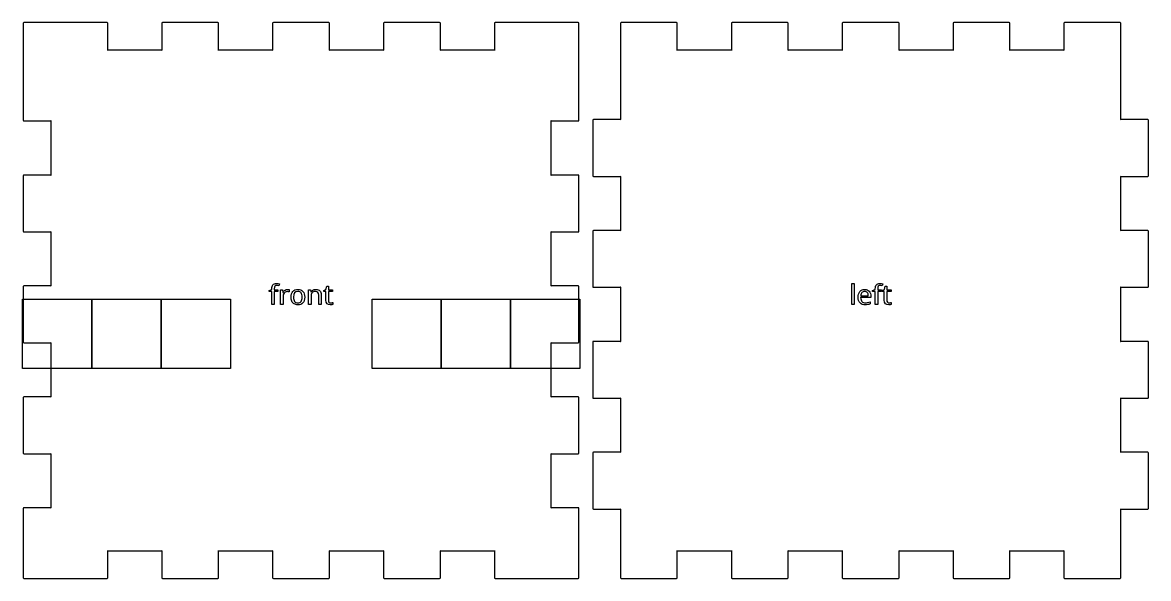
# Model space of a CAD drawing. Header units: millimetres. Extents: x 4 to 597, y 21 to 392.
# Drawn here: x 3.7 to 166.2, y 147.5 to 227.7 of the extents above; entities that cross this region are included whole.
import ezdxf

# ---------------------------------------------------------------- set-up
doc = ezdxf.new("R2010")
doc.units = ezdxf.units.MM
doc.layers.add('Layer_1', color=7, linetype='CONTINUOUS')

msp = doc.modelspace()

# ---------------------------------------------------------------- linework, layer by layer
at = {"layer": 'Layer_1', "color": 7}
for p, q in [((3.7934, 227.606), (3.7934, 223.606)), ((7.8934, 227.706), (3.8934, 227.706)), ((15.8934, 227.706), (7.8934, 227.706)), ((15.9934, 223.706), (15.9934, 227.606)), ((23.7934, 227.606), (23.7934, 223.706)), ((31.8934, 227.706), (23.8934, 227.706)), ((31.9934, 223.706), (31.9934, 227.606)), ((39.7934, 227.606), (39.7934, 223.706)), ((47.8934, 227.706), (39.8934, 227.706)), ((47.9934, 223.706), (47.9934, 227.606)), ((55.7934, 227.606), (55.7934, 223.706)), ((63.8934, 227.706), (55.8934, 227.706)), ((63.9934, 223.706), (63.9934, 227.606)), ((71.7934, 227.606), (71.7934, 223.706)), ((79.8934, 227.706), (71.8934, 227.706)), ((83.8934, 227.706), (79.8934, 227.706)), ((83.9934, 223.606), (83.9934, 227.606)), ((89.9934, 227.606), (89.9934, 223.606)), ((98.0934, 227.706), (90.0934, 227.706)), ((98.1934, 223.706), (98.1934, 227.606)), ((105.9934, 227.606), (105.9934, 223.706)), ((114.0934, 227.706), (106.0934, 227.706)), ((114.1934, 223.706), (114.1934, 227.606)), ((121.9934, 227.606), (121.9934, 223.706)), ((130.0934, 227.706), (122.0934, 227.706)), ((130.1934, 223.706), (130.1934, 227.606)), ((137.9934, 227.606), (137.9934, 223.706)), ((146.0934, 227.706), (138.0934, 227.706)), ((146.1934, 223.706), (146.1934, 227.606)), ((153.9934, 227.606), (153.9934, 223.706)), ((162.0934, 227.706), (154.0934, 227.706)), ((162.1934, 223.606), (162.1934, 227.606)), ((3.7934, 223.606), (3.7934, 213.606)), ((23.7934, 223.706), (15.9934, 223.706)), ((39.7934, 223.706), (31.9934, 223.706)), ((55.7934, 223.706), (47.9934, 223.706)), ((71.7934, 223.706), (63.9934, 223.706)), ((83.9934, 213.606), (83.9934, 223.606)), ((89.9934, 223.606), (89.9934, 213.706)), ((105.9934, 223.706), (98.1934, 223.706)), ((121.9934, 223.706), (114.1934, 223.706)), ((137.9934, 223.706), (130.1934, 223.706)), ((153.9934, 223.706), (146.1934, 223.706)), ((162.1934, 213.706), (162.1934, 223.606)), ((3.8934, 213.506), (7.7934, 213.506)), ((7.7934, 213.506), (7.7934, 205.706)), ((79.9934, 205.706), (79.9934, 213.506)), ((79.9934, 213.506), (83.8934, 213.506)), ((85.9934, 213.606), (85.9934, 205.606)), ((89.9934, 213.706), (86.0934, 213.706)), ((166.0934, 213.706), (162.1934, 213.706)), ((166.1934, 205.606), (166.1934, 213.606)), ((3.7934, 205.606), (3.7934, 197.606)), ((7.7934, 205.706), (3.8934, 205.706)), ((83.8934, 205.706), (79.9934, 205.706)), ((83.9934, 197.606), (83.9934, 205.606)), ((86.0934, 205.506), (89.9934, 205.506)), ((89.9934, 205.506), (89.9934, 197.706)), ((162.1934, 197.706), (162.1934, 205.506)), ((162.1934, 205.506), (166.0934, 205.506)), ((3.8934, 197.506), (7.7934, 197.506)), ((7.7934, 197.506), (7.7934, 189.706)), ((79.9934, 189.706), (79.9934, 197.506)), ((79.9934, 197.506), (83.8934, 197.506)), ((85.9934, 197.606), (85.9934, 189.606)), ((89.9934, 197.706), (86.0934, 197.706)), ((166.0934, 197.706), (162.1934, 197.706)), ((166.1934, 189.606), (166.1934, 197.606)), ((3.7934, 189.606), (3.7934, 181.606)), ((7.7934, 189.706), (3.8934, 189.706)), ((39.290861, 189.052875), (39.665861, 189.173969)), ((39.290861, 188.888812), (39.290861, 189.052875)), ((39.665861, 188.888812), (39.290861, 188.888812)), ((39.665861, 189.173969), (39.665861, 189.297016)), ((39.665861, 187.017719), (39.665861, 188.888812)), ((40.558439, 188.888812), (40.017423, 188.888812)), ((40.017423, 188.888812), (40.017423, 187.017719)), ((40.017424, 189.300922), (40.017424, 189.16225)), ((40.017424, 189.16225), (40.55844, 189.16225)), ((40.55844, 189.16225), (40.558439, 188.888812)), ((40.779142, 190.006), (40.685392, 189.730609)), ((40.947111, 187.017719), (40.947111, 189.16225)), ((40.947111, 189.16225), (41.236173, 189.16225)), ((41.236173, 189.16225), (41.275236, 188.769672)), ((41.275236, 188.769672), (41.290861, 188.769672)), ((41.947111, 189.201312), (41.947111, 189.201312)), ((42.199064, 189.177875), (42.156095, 188.853656)), ((44.980314, 187.017719), (44.980314, 189.16225)), ((44.980314, 189.16225), (45.263517, 189.16225)), ((45.263517, 189.16225), (45.316251, 188.869281)), ((45.316251, 188.869281), (45.335782, 188.869281)), ((47.17758, 189.056781), (47.48422, 189.197406)), ((47.17758, 188.888812), (47.17758, 189.056781)), ((47.480314, 188.888812), (47.17758, 188.888812)), ((47.480314, 187.640766), (47.480314, 188.888812)), ((47.48422, 189.197406), (47.624845, 189.654437)), ((47.624845, 189.654437), (47.83383, 189.654437)), ((47.83383, 189.654437), (47.83383, 189.16225)), ((47.83383, 189.16225), (48.45297, 189.16225)), ((48.45297, 188.888812), (47.83383, 188.888812)), ((47.83383, 188.888812), (47.83383, 187.650531)), ((48.45297, 189.16225), (48.45297, 188.888812)), ((83.8934, 189.706), (79.9934, 189.706)), ((83.9934, 181.606), (83.9934, 189.606)), ((86.0934, 189.506), (89.9934, 189.506)), ((89.9934, 189.506), (89.9934, 181.706)), ((123.379533, 187.017719), (123.379533, 190.056781)), ((123.379533, 190.056781), (123.731095, 190.056781)), ((123.731095, 190.056781), (123.731095, 187.017719)), ((125.235002, 188.914203), (125.235002, 188.914203)), ((126.387345, 189.052875), (126.762345, 189.173969)), ((126.387345, 188.888812), (126.387345, 189.052875)), ((126.762345, 188.888812), (126.387345, 188.888812)), ((126.762345, 189.173969), (126.762345, 189.297016)), ((126.762345, 187.017719), (126.762345, 188.888812)), ((127.113908, 189.300922), (127.113908, 189.16225)), ((127.113908, 189.16225), (127.654924, 189.16225)), ((127.654923, 188.888812), (127.113908, 188.888812)), ((127.113908, 188.888812), (127.113908, 187.017719)), ((127.654924, 189.16225), (127.654923, 188.888812)), ((127.768205, 189.056781), (128.074845, 189.197406)), ((127.768205, 188.888812), (127.768205, 189.056781)), ((128.070939, 188.888812), (127.768205, 188.888812)), ((127.875627, 190.006), (127.781877, 189.730609)), ((128.070939, 187.640766), (128.070939, 188.888812)), ((128.074845, 189.197406), (128.21547, 189.654437)), ((128.21547, 189.654437), (128.424455, 189.654437)), ((128.424455, 189.654437), (128.424455, 189.16225)), ((128.424455, 189.16225), (129.043595, 189.16225)), ((129.043595, 188.888812), (128.424455, 188.888812)), ((128.424455, 188.888812), (128.424455, 187.650531)), ((129.043595, 189.16225), (129.043595, 188.888812)), ((162.1934, 181.706), (162.1934, 189.506)), ((162.1934, 189.506), (166.0934, 189.506)), ((3.6934, 187.80586), (13.6934, 187.80586)), ((3.6934, 177.80586), (3.6934, 187.80586)), ((13.6934, 187.80586), (23.6934, 187.80586)), ((13.6934, 177.80586), (13.6934, 187.80586)), ((13.6934, 187.80586), (13.6934, 177.80586)), ((23.6934, 187.80586), (23.6934, 177.80586)), ((23.6934, 187.80586), (33.6934, 187.80586)), ((23.6934, 177.80586), (23.6934, 187.80586)), ((33.6934, 187.80586), (33.6934, 177.80586)), ((40.017423, 187.017719), (39.665861, 187.017719)), ((41.298673, 187.017719), (40.947111, 187.017719)), ((41.298673, 188.16225), (41.298673, 187.017719)), ((42.804533, 188.093891), (42.804533, 188.093891)), ((44.423673, 188.093891), (44.423673, 188.093891)), ((45.331877, 187.017719), (44.980314, 187.017719)), ((45.331877, 188.129047), (45.331877, 187.017719)), ((46.441252, 187.017719), (46.441252, 188.388812)), ((46.788908, 187.017719), (46.441252, 187.017719)), ((46.788908, 188.414203), (46.788908, 187.017719)), ((48.169768, 187.265766), (48.169767, 187.265766)), ((48.468595, 187.310688), (48.468595, 187.041156)), ((54.13337, 187.80586), (64.13337, 187.80586)), ((54.13337, 177.80586), (54.13337, 187.80586)), ((64.13337, 187.80586), (74.13337, 187.80586)), ((64.13337, 177.80586), (64.13337, 187.80586)), ((64.13337, 187.80586), (64.13337, 177.80586)), ((74.13337, 187.80586), (74.13337, 177.80586)), ((74.13337, 187.80586), (84.13337, 187.80586)), ((74.13337, 177.80586), (74.13337, 187.80586)), ((84.13337, 187.80586), (84.13337, 177.80586)), ((123.731095, 187.017719), (123.379533, 187.017719)), ((126.123673, 188.021625), (124.654923, 188.021625)), ((124.662736, 188.300921), (125.754533, 188.300921)), ((125.322892, 186.978656), (125.322892, 186.978656)), ((126.026017, 187.425922), (126.026017, 187.117328)), ((126.123673, 188.234515), (126.123673, 188.021625)), ((127.113908, 187.017719), (126.762345, 187.017719)), ((128.760393, 187.265766), (128.760392, 187.265766)), ((129.05922, 187.310688), (129.05922, 187.041156)), ((3.8934, 181.506), (7.7934, 181.506)), ((7.7934, 181.506), (7.7934, 173.706)), ((79.9934, 173.706), (79.9934, 181.506)), ((79.9934, 181.506), (83.8934, 181.506)), ((85.9934, 181.606), (85.9934, 173.606)), ((89.9934, 181.706), (86.0934, 181.706)), ((166.0934, 181.706), (162.1934, 181.706)), ((166.1934, 173.606), (166.1934, 181.606)), ((13.6934, 177.80586), (3.6934, 177.80586)), ((23.6934, 177.80586), (13.6934, 177.80586)), ((33.6934, 177.80586), (23.6934, 177.80586)), ((64.13337, 177.80586), (54.13337, 177.80586)), ((74.13337, 177.80586), (64.13337, 177.80586)), ((84.13337, 177.80586), (74.13337, 177.80586)), ((3.7934, 173.606), (3.7934, 165.606)), ((7.7934, 173.706), (3.8934, 173.706)), ((83.8934, 173.706), (79.9934, 173.706)), ((83.9934, 165.606), (83.9934, 173.606)), ((86.0934, 173.506), (89.9934, 173.506)), ((89.9934, 173.506), (89.9934, 165.706)), ((162.1934, 165.706), (162.1934, 173.506)), ((162.1934, 173.506), (166.0934, 173.506)), ((3.8934, 165.506), (7.7934, 165.506)), ((7.7934, 165.506), (7.7934, 157.706)), ((79.9934, 157.706), (79.9934, 165.506)), ((79.9934, 165.506), (83.8934, 165.506)), ((85.9934, 165.606), (85.9934, 157.606)), ((89.9934, 165.706), (86.0934, 165.706)), ((166.0934, 165.706), (162.1934, 165.706)), ((166.1934, 157.606), (166.1934, 165.606)), ((7.7934, 157.706), (3.8934, 157.706)), ((83.8934, 157.706), (79.9934, 157.706)), ((3.7934, 157.606), (3.7934, 147.606)), ((83.9934, 147.606), (83.9934, 157.606)), ((86.0934, 157.506), (89.9934, 157.506)), ((89.9934, 157.506), (89.9934, 147.606)), ((162.1934, 147.606), (162.1934, 157.506)), ((162.1934, 157.506), (166.0934, 157.506)), ((15.9934, 147.606), (15.9934, 151.506)), ((15.9934, 151.506), (23.7934, 151.506)), ((23.7934, 151.506), (23.7934, 147.606)), ((31.9934, 147.606), (31.9934, 151.506)), ((31.9934, 151.506), (39.7934, 151.506)), ((39.7934, 151.506), (39.7934, 147.606)), ((47.9934, 147.606), (47.9934, 151.506)), ((47.9934, 151.506), (55.7934, 151.506)), ((55.7934, 151.506), (55.7934, 147.606)), ((63.9934, 147.606), (63.9934, 151.506)), ((63.9934, 151.506), (71.7934, 151.506)), ((71.7934, 151.506), (71.7934, 147.606)), ((98.1934, 147.606), (98.1934, 151.506)), ((98.1934, 151.506), (105.9934, 151.506)), ((105.9934, 151.506), (105.9934, 147.606)), ((114.1934, 147.606), (114.1934, 151.506)), ((114.1934, 151.506), (121.9934, 151.506)), ((121.9934, 151.506), (121.9934, 147.606)), ((130.1934, 147.606), (130.1934, 151.506)), ((130.1934, 151.506), (137.9934, 151.506)), ((137.9934, 151.506), (137.9934, 147.606)), ((146.1934, 147.606), (146.1934, 151.506)), ((146.1934, 151.506), (153.9934, 151.506)), ((153.9934, 151.506), (153.9934, 147.606)), ((3.8934, 147.506), (7.8934, 147.506)), ((7.8934, 147.506), (15.8934, 147.506)), ((23.8934, 147.506), (31.8934, 147.506)), ((39.8934, 147.506), (47.8934, 147.506)), ((55.8934, 147.506), (63.8934, 147.506)), ((71.8934, 147.506), (79.8934, 147.506)), ((79.8934, 147.506), (83.8934, 147.506)), ((90.0934, 147.506), (98.0934, 147.506)), ((106.0934, 147.506), (114.0934, 147.506)), ((122.0934, 147.506), (130.0934, 147.506)), ((138.0934, 147.506), (146.0934, 147.506)), ((154.0934, 147.506), (162.0934, 147.506))]:
    msp.add_line(p, q, dxfattribs=at)
for points in [[(3.8934, 227.706), (3.8384, 227.706), (3.7934, 227.661), (3.7934, 227.606)], [(15.9934, 227.606), (15.9934, 227.661), (15.9484, 227.706), (15.8934, 227.706)], [(23.8934, 227.706), (23.8384, 227.706), (23.7934, 227.661), (23.7934, 227.606)], [(31.9934, 227.606), (31.9934, 227.661), (31.9484, 227.706), (31.8934, 227.706)], [(39.8934, 227.706), (39.8384, 227.706), (39.7934, 227.661), (39.7934, 227.606)], [(47.9934, 227.606), (47.9934, 227.661), (47.9484, 227.706), (47.8934, 227.706)], [(55.8934, 227.706), (55.8384, 227.706), (55.7934, 227.661), (55.7934, 227.606)], [(63.9934, 227.606), (63.9934, 227.661), (63.9484, 227.706), (63.8934, 227.706)], [(71.8934, 227.706), (71.8384, 227.706), (71.7934, 227.661), (71.7934, 227.606)], [(83.9934, 227.606), (83.9934, 227.661), (83.9484, 227.706), (83.8934, 227.706)], [(90.0934, 227.706), (90.0384, 227.706), (89.9934, 227.661), (89.9934, 227.606)], [(98.1934, 227.606), (98.1934, 227.661), (98.1484, 227.706), (98.0934, 227.706)], [(106.0934, 227.706), (106.0384, 227.706), (105.9934, 227.661), (105.9934, 227.606)], [(114.1934, 227.606), (114.1934, 227.661), (114.1484, 227.706), (114.0934, 227.706)], [(122.0934, 227.706), (122.0384, 227.706), (121.9934, 227.661), (121.9934, 227.606)], [(130.1934, 227.606), (130.1934, 227.661), (130.1484, 227.706), (130.0934, 227.706)], [(138.0934, 227.706), (138.0384, 227.706), (137.9934, 227.661), (137.9934, 227.606)], [(146.1934, 227.606), (146.1934, 227.661), (146.1484, 227.706), (146.0934, 227.706)], [(154.0934, 227.706), (154.0384, 227.706), (153.9934, 227.661), (153.9934, 227.606)], [(162.1934, 227.606), (162.1934, 227.661), (162.1484, 227.706), (162.0934, 227.706)], [(15.9934, 223.706), (15.8934, 223.706), (15.9934, 223.606), (15.9934, 223.706)], [(23.7934, 223.706), (23.7934, 223.606), (23.8934, 223.706), (23.7934, 223.706)], [(31.9934, 223.706), (31.8934, 223.706), (31.9934, 223.606), (31.9934, 223.706)], [(39.7934, 223.706), (39.7934, 223.606), (39.8934, 223.706), (39.7934, 223.706)], [(47.9934, 223.706), (47.8934, 223.706), (47.9934, 223.606), (47.9934, 223.706)], [(55.7934, 223.706), (55.7934, 223.606), (55.8934, 223.706), (55.7934, 223.706)], [(63.9934, 223.706), (63.8934, 223.706), (63.9934, 223.606), (63.9934, 223.706)], [(71.7934, 223.706), (71.7934, 223.606), (71.8934, 223.706), (71.7934, 223.706)], [(98.1934, 223.706), (98.0934, 223.706), (98.1934, 223.606), (98.1934, 223.706)], [(105.9934, 223.706), (105.9934, 223.606), (106.0934, 223.706), (105.9934, 223.706)], [(114.1934, 223.706), (114.0934, 223.706), (114.1934, 223.606), (114.1934, 223.706)], [(121.9934, 223.706), (121.9934, 223.606), (122.0934, 223.706), (121.9934, 223.706)], [(130.1934, 223.706), (130.0934, 223.706), (130.1934, 223.606), (130.1934, 223.706)], [(137.9934, 223.706), (137.9934, 223.606), (138.0934, 223.706), (137.9934, 223.706)], [(146.1934, 223.706), (146.0934, 223.706), (146.1934, 223.606), (146.1934, 223.706)], [(153.9934, 223.706), (153.9934, 223.606), (154.0934, 223.706), (153.9934, 223.706)], [(3.7934, 213.606), (3.7934, 213.551), (3.8384, 213.506), (3.8934, 213.506)], [(7.7934, 213.506), (7.8934, 213.506), (7.7934, 213.606), (7.7934, 213.506)], [(79.9934, 213.506), (79.9934, 213.606), (79.8934, 213.506), (79.9934, 213.506)], [(83.8934, 213.506), (83.9484, 213.506), (83.9934, 213.551), (83.9934, 213.606)], [(86.0934, 213.706), (86.0384, 213.706), (85.9934, 213.661), (85.9934, 213.606)], [(89.9934, 213.706), (89.9934, 213.606), (90.0934, 213.706), (89.9934, 213.706)], [(162.1934, 213.706), (162.0934, 213.706), (162.1934, 213.606), (162.1934, 213.706)], [(166.1934, 213.606), (166.1934, 213.661), (166.1484, 213.706), (166.0934, 213.706)], [(3.8934, 205.706), (3.8384, 205.706), (3.7934, 205.661), (3.7934, 205.606)], [(7.7934, 205.706), (7.7934, 205.606), (7.8934, 205.706), (7.7934, 205.706)], [(79.9934, 205.706), (79.8934, 205.706), (79.9934, 205.606), (79.9934, 205.706)], [(83.9934, 205.606), (83.9934, 205.661), (83.9484, 205.706), (83.8934, 205.706)], [(85.9934, 205.606), (85.9934, 205.551), (86.0384, 205.506), (86.0934, 205.506)], [(89.9934, 205.506), (90.0934, 205.506), (89.9934, 205.606), (89.9934, 205.506)], [(162.1934, 205.506), (162.1934, 205.606), (162.0934, 205.506), (162.1934, 205.506)], [(166.0934, 205.506), (166.1484, 205.506), (166.1934, 205.551), (166.1934, 205.606)], [(3.7934, 197.606), (3.7934, 197.551), (3.8384, 197.506), (3.8934, 197.506)], [(7.7934, 197.506), (7.8934, 197.506), (7.7934, 197.606), (7.7934, 197.506)], [(79.9934, 197.506), (79.9934, 197.606), (79.8934, 197.506), (79.9934, 197.506)], [(83.8934, 197.506), (83.9484, 197.506), (83.9934, 197.551), (83.9934, 197.606)], [(86.0934, 197.706), (86.0384, 197.706), (85.9934, 197.661), (85.9934, 197.606)], [(89.9934, 197.706), (89.9934, 197.606), (90.0934, 197.706), (89.9934, 197.706)], [(162.1934, 197.706), (162.0934, 197.706), (162.1934, 197.606), (162.1934, 197.706)], [(166.1934, 197.606), (166.1934, 197.661), (166.1484, 197.706), (166.0934, 197.706)], [(3.8934, 189.706), (3.8384, 189.706), (3.7934, 189.661), (3.7934, 189.606)], [(7.7934, 189.706), (7.7934, 189.606), (7.8934, 189.706), (7.7934, 189.706)], [(39.665861, 189.297016), (39.665861, 189.557432), (39.722502, 189.752745), (39.835783, 189.882953)], [(39.835783, 189.882953), (39.950366, 190.013161), (40.126147, 190.078266), (40.363127, 190.078266)], [(40.103361, 189.672016), (40.04607, 189.593891), (40.017424, 189.470193), (40.017424, 189.300922)], [(40.367033, 189.789203), (40.248543, 189.789203), (40.160653, 189.750141), (40.103361, 189.672016)], [(40.363127, 190.078266), (40.499845, 190.078266), (40.638517, 190.054177), (40.779142, 190.006)], [(40.685392, 189.730609), (40.564298, 189.769672), (40.458179, 189.789203), (40.367033, 189.789203)], [(41.290861, 188.769672), (41.372893, 188.911599), (41.469898, 189.019021), (41.581877, 189.091937)], [(41.380705, 188.527484), (41.326017, 188.418109), (41.298673, 188.296365), (41.298673, 188.16225)], [(41.607267, 188.78725), (41.510913, 188.72475), (41.435392, 188.638161), (41.380705, 188.527484)], [(41.581877, 189.091937), (41.693856, 189.164854), (41.815601, 189.201312), (41.947111, 189.201312)], [(41.923673, 188.881), (41.810392, 188.881), (41.704923, 188.84975), (41.607267, 188.78725)], [(42.156095, 188.853656), (42.076668, 188.871885), (41.999194, 188.881), (41.923673, 188.881)], [(41.947111, 189.201312), (42.042163, 189.201312), (42.126147, 189.1935), (42.199064, 189.177875)], [(42.441252, 188.093891), (42.441252, 188.442849), (42.528491, 188.714333), (42.70297, 188.908344)], [(42.70297, 188.908344), (42.877449, 189.103656), (43.122241, 189.201312), (43.437345, 189.201312)], [(43.42758, 188.906391), (43.012215, 188.906391), (42.804533, 188.635557), (42.804533, 188.093891)], [(43.898283, 188.701312), (43.791512, 188.838031), (43.634611, 188.906391), (43.42758, 188.906391)], [(43.437345, 189.201312), (43.739429, 189.201312), (43.979012, 189.101703), (44.156095, 188.902484)], [(44.060392, 188.093891), (44.060392, 188.363422), (44.006356, 188.565896), (43.898283, 188.701312)], [(44.156095, 188.902484), (44.334481, 188.704568), (44.423673, 188.435036), (44.423673, 188.093891)], [(45.480314, 188.722797), (45.381356, 188.601703), (45.331877, 188.403786), (45.331877, 188.129047)], [(45.335782, 188.869281), (45.402189, 188.97475), (45.495288, 189.05613), (45.61508, 189.113422)], [(45.960783, 188.906391), (45.740731, 188.906391), (45.580574, 188.845193), (45.480314, 188.722797)], [(45.61508, 189.113422), (45.734871, 189.172016), (45.867033, 189.201312), (46.011564, 189.201312)], [(46.324064, 188.777484), (46.247241, 188.863422), (46.126147, 188.906391), (45.960783, 188.906391)], [(46.011564, 189.201312), (46.274585, 189.201312), (46.469897, 189.13751), (46.597502, 189.009906)], [(46.441252, 188.388812), (46.441252, 188.563292), (46.402189, 188.692849), (46.324064, 188.777484)], [(46.597502, 189.009906), (46.725106, 188.882302), (46.788908, 188.683734), (46.788908, 188.414203)], [(79.9934, 189.706), (79.8934, 189.706), (79.9934, 189.606), (79.9934, 189.706)], [(83.9934, 189.606), (83.9934, 189.661), (83.9484, 189.706), (83.8934, 189.706)], [(85.9934, 189.606), (85.9934, 189.551), (86.0384, 189.506), (86.0934, 189.506)], [(89.9934, 189.506), (90.0934, 189.506), (89.9934, 189.606), (89.9934, 189.506)], [(124.291642, 188.074359), (124.291642, 188.418109), (124.376929, 188.691546), (124.547502, 188.894671)], [(124.547502, 188.894671), (124.718074, 189.099098), (124.948543, 189.201312), (125.238908, 189.201312)], [(124.836564, 188.752093), (124.738908, 188.64402), (124.680965, 188.49363), (124.662736, 188.300921)], [(125.235002, 188.914203), (125.067033, 188.914203), (124.93422, 188.860166), (124.836564, 188.752093)], [(125.615861, 188.757953), (125.526017, 188.862119), (125.399064, 188.914203), (125.235002, 188.914203)], [(125.238908, 189.201312), (125.508439, 189.201312), (125.723283, 189.114072), (125.883439, 188.939593)], [(125.754533, 188.300921), (125.751929, 188.501442), (125.705705, 188.653786), (125.615861, 188.757953)], [(125.883439, 188.939593), (126.043595, 188.766416), (126.123673, 188.53139), (126.123673, 188.234515)], [(126.762345, 189.297016), (126.762345, 189.557432), (126.818986, 189.752745), (126.932267, 189.882953)], [(126.932267, 189.882953), (127.046851, 190.013161), (127.222632, 190.078266), (127.459611, 190.078266)], [(127.199845, 189.672016), (127.142554, 189.593891), (127.113908, 189.470193), (127.113908, 189.300922)], [(127.463517, 189.789203), (127.345028, 189.789203), (127.257137, 189.750141), (127.199845, 189.672016)], [(127.459611, 190.078266), (127.59633, 190.078266), (127.735002, 190.054177), (127.875627, 190.006)], [(127.781877, 189.730609), (127.660783, 189.769672), (127.554663, 189.789203), (127.463517, 189.789203)], [(162.1934, 189.506), (162.1934, 189.606), (162.0934, 189.506), (162.1934, 189.506)], [(166.0934, 189.506), (166.1484, 189.506), (166.1934, 189.551), (166.1934, 189.606)], [(42.562345, 187.504047), (42.481616, 187.673318), (42.441252, 187.869932), (42.441252, 188.093891)], [(42.908048, 187.113422), (42.758309, 187.204568), (42.643074, 187.334776), (42.562345, 187.504047)], [(42.804533, 188.093891), (42.804533, 187.824359), (42.857267, 187.619281), (42.962736, 187.478656)], [(43.423673, 186.978656), (43.229663, 186.978656), (43.057788, 187.023578), (42.908048, 187.113422)], [(42.962736, 187.478656), (43.069507, 187.339333), (43.226408, 187.269672), (43.433439, 187.269672)], [(44.158048, 187.273578), (43.980965, 187.076963), (43.736173, 186.978656), (43.423673, 186.978656)], [(43.433439, 187.269672), (43.637866, 187.269672), (43.793465, 187.339333), (43.900236, 187.478656)], [(43.900236, 187.478656), (44.007007, 187.619281), (44.060392, 187.824359), (44.060392, 188.093891)], [(44.423673, 188.093891), (44.423673, 187.74363), (44.335132, 187.470193), (44.158048, 187.273578)], [(48.10922, 186.978656), (47.689949, 186.978656), (47.480314, 187.199359), (47.480314, 187.640766)], [(47.83383, 187.650531), (47.83383, 187.526833), (47.863127, 187.431781), (47.921721, 187.365375)], [(47.921721, 187.365375), (47.981617, 187.298969), (48.064299, 187.265766), (48.169768, 187.265766)], [(48.316252, 187.00014), (48.248543, 186.985818), (48.179533, 186.978656), (48.10922, 186.978656)], [(48.169767, 187.265766), (48.21534, 187.265766), (48.268725, 187.270323), (48.329923, 187.279438)], [(48.468595, 187.041156), (48.436043, 187.026834), (48.385262, 187.013162), (48.316252, 187.00014)], [(48.329923, 187.279438), (48.391121, 187.288552), (48.437345, 187.298969), (48.468595, 187.310688)], [(124.56508, 187.269671), (124.382788, 187.464984), (124.291642, 187.733213), (124.291642, 188.074359)], [(125.322892, 186.978656), (125.001278, 186.978656), (124.748673, 187.075661), (124.56508, 187.269671)], [(124.654923, 188.021625), (124.661437, 187.778135), (124.723286, 187.59324), (124.84047, 187.466937)], [(124.84047, 187.466937), (124.957658, 187.340635), (125.123673, 187.277484), (125.338517, 187.277484)], [(125.692033, 187.009906), (125.587866, 186.989073), (125.464819, 186.978656), (125.322892, 186.978656)], [(125.338517, 187.277484), (125.453101, 187.277484), (125.561824, 187.28725), (125.664689, 187.306781)], [(125.664689, 187.306781), (125.767554, 187.327615), (125.887996, 187.367328), (126.026017, 187.425922)], [(126.026017, 187.117328), (125.907528, 187.066547), (125.796199, 187.03074), (125.692033, 187.009906)], [(128.699845, 186.978656), (128.280575, 186.978656), (128.070939, 187.199359), (128.070939, 187.640766)], [(128.424455, 187.650531), (128.424455, 187.526833), (128.453752, 187.431781), (128.512346, 187.365375)], [(128.512346, 187.365375), (128.572242, 187.298969), (128.654924, 187.265766), (128.760393, 187.265766)], [(128.906877, 187.00014), (128.839168, 186.985818), (128.770158, 186.978656), (128.699845, 186.978656)], [(128.760392, 187.265766), (128.805965, 187.265766), (128.85935, 187.270323), (128.920548, 187.279438)], [(129.05922, 187.041156), (129.026668, 187.026834), (128.975887, 187.013162), (128.906877, 187.00014)], [(128.920548, 187.279438), (128.981746, 187.288552), (129.02797, 187.298969), (129.05922, 187.310688)], [(3.7934, 181.606), (3.7934, 181.551), (3.8384, 181.506), (3.8934, 181.506)], [(7.7934, 181.506), (7.8934, 181.506), (7.7934, 181.606), (7.7934, 181.506)], [(79.9934, 181.506), (79.9934, 181.606), (79.8934, 181.506), (79.9934, 181.506)], [(83.8934, 181.506), (83.9484, 181.506), (83.9934, 181.551), (83.9934, 181.606)], [(86.0934, 181.706), (86.0384, 181.706), (85.9934, 181.661), (85.9934, 181.606)], [(89.9934, 181.706), (89.9934, 181.606), (90.0934, 181.706), (89.9934, 181.706)], [(162.1934, 181.706), (162.0934, 181.706), (162.1934, 181.606), (162.1934, 181.706)], [(166.1934, 181.606), (166.1934, 181.661), (166.1484, 181.706), (166.0934, 181.706)], [(3.8934, 173.706), (3.8384, 173.706), (3.7934, 173.661), (3.7934, 173.606)], [(7.7934, 173.706), (7.7934, 173.606), (7.8934, 173.706), (7.7934, 173.706)], [(79.9934, 173.706), (79.8934, 173.706), (79.9934, 173.606), (79.9934, 173.706)], [(83.9934, 173.606), (83.9934, 173.661), (83.9484, 173.706), (83.8934, 173.706)], [(85.9934, 173.606), (85.9934, 173.551), (86.0384, 173.506), (86.0934, 173.506)], [(89.9934, 173.506), (90.0934, 173.506), (89.9934, 173.606), (89.9934, 173.506)], [(162.1934, 173.506), (162.1934, 173.606), (162.0934, 173.506), (162.1934, 173.506)], [(166.0934, 173.506), (166.1484, 173.506), (166.1934, 173.551), (166.1934, 173.606)], [(3.7934, 165.606), (3.7934, 165.551), (3.8384, 165.506), (3.8934, 165.506)], [(7.7934, 165.506), (7.8934, 165.506), (7.7934, 165.606), (7.7934, 165.506)], [(79.9934, 165.506), (79.9934, 165.606), (79.8934, 165.506), (79.9934, 165.506)], [(83.8934, 165.506), (83.9484, 165.506), (83.9934, 165.551), (83.9934, 165.606)], [(86.0934, 165.706), (86.0384, 165.706), (85.9934, 165.661), (85.9934, 165.606)], [(89.9934, 165.706), (89.9934, 165.606), (90.0934, 165.706), (89.9934, 165.706)], [(162.1934, 165.706), (162.0934, 165.706), (162.1934, 165.606), (162.1934, 165.706)], [(166.1934, 165.606), (166.1934, 165.661), (166.1484, 165.706), (166.0934, 165.706)], [(3.8934, 157.706), (3.8384, 157.706), (3.7934, 157.661), (3.7934, 157.606)], [(7.7934, 157.706), (7.7934, 157.606), (7.8934, 157.706), (7.7934, 157.706)], [(79.9934, 157.706), (79.8934, 157.706), (79.9934, 157.606), (79.9934, 157.706)], [(83.9934, 157.606), (83.9934, 157.661), (83.9484, 157.706), (83.8934, 157.706)], [(85.9934, 157.606), (85.9934, 157.551), (86.0384, 157.506), (86.0934, 157.506)], [(89.9934, 157.506), (90.0934, 157.506), (89.9934, 157.606), (89.9934, 157.506)], [(162.1934, 157.506), (162.1934, 157.606), (162.0934, 157.506), (162.1934, 157.506)], [(166.0934, 157.506), (166.1484, 157.506), (166.1934, 157.551), (166.1934, 157.606)], [(15.9934, 151.506), (15.9934, 151.606), (15.8934, 151.506), (15.9934, 151.506)], [(23.7934, 151.506), (23.8934, 151.506), (23.7934, 151.606), (23.7934, 151.506)], [(31.9934, 151.506), (31.9934, 151.606), (31.8934, 151.506), (31.9934, 151.506)], [(39.7934, 151.506), (39.8934, 151.506), (39.7934, 151.606), (39.7934, 151.506)], [(47.9934, 151.506), (47.9934, 151.606), (47.8934, 151.506), (47.9934, 151.506)], [(55.7934, 151.506), (55.8934, 151.506), (55.7934, 151.606), (55.7934, 151.506)], [(63.9934, 151.506), (63.9934, 151.606), (63.8934, 151.506), (63.9934, 151.506)], [(71.7934, 151.506), (71.8934, 151.506), (71.7934, 151.606), (71.7934, 151.506)], [(98.1934, 151.506), (98.1934, 151.606), (98.0934, 151.506), (98.1934, 151.506)], [(105.9934, 151.506), (106.0934, 151.506), (105.9934, 151.606), (105.9934, 151.506)], [(114.1934, 151.506), (114.1934, 151.606), (114.0934, 151.506), (114.1934, 151.506)], [(121.9934, 151.506), (122.0934, 151.506), (121.9934, 151.606), (121.9934, 151.506)], [(130.1934, 151.506), (130.1934, 151.606), (130.0934, 151.506), (130.1934, 151.506)], [(137.9934, 151.506), (138.0934, 151.506), (137.9934, 151.606), (137.9934, 151.506)], [(146.1934, 151.506), (146.1934, 151.606), (146.0934, 151.506), (146.1934, 151.506)], [(153.9934, 151.506), (154.0934, 151.506), (153.9934, 151.606), (153.9934, 151.506)], [(3.7934, 147.606), (3.7934, 147.551), (3.8384, 147.506), (3.8934, 147.506)], [(15.8934, 147.506), (15.9484, 147.506), (15.9934, 147.551), (15.9934, 147.606)], [(23.7934, 147.606), (23.7934, 147.551), (23.8384, 147.506), (23.8934, 147.506)], [(31.8934, 147.506), (31.9484, 147.506), (31.9934, 147.551), (31.9934, 147.606)], [(39.7934, 147.606), (39.7934, 147.551), (39.8384, 147.506), (39.8934, 147.506)], [(47.8934, 147.506), (47.9484, 147.506), (47.9934, 147.551), (47.9934, 147.606)], [(55.7934, 147.606), (55.7934, 147.551), (55.8384, 147.506), (55.8934, 147.506)], [(63.8934, 147.506), (63.9484, 147.506), (63.9934, 147.551), (63.9934, 147.606)], [(71.7934, 147.606), (71.7934, 147.551), (71.8384, 147.506), (71.8934, 147.506)], [(83.8934, 147.506), (83.9484, 147.506), (83.9934, 147.551), (83.9934, 147.606)], [(89.9934, 147.606), (89.9934, 147.551), (90.0384, 147.506), (90.0934, 147.506)], [(98.0934, 147.506), (98.1484, 147.506), (98.1934, 147.551), (98.1934, 147.606)], [(105.9934, 147.606), (105.9934, 147.551), (106.0384, 147.506), (106.0934, 147.506)], [(114.0934, 147.506), (114.1484, 147.506), (114.1934, 147.551), (114.1934, 147.606)], [(121.9934, 147.606), (121.9934, 147.551), (122.0384, 147.506), (122.0934, 147.506)], [(130.0934, 147.506), (130.1484, 147.506), (130.1934, 147.551), (130.1934, 147.606)], [(137.9934, 147.606), (137.9934, 147.551), (138.0384, 147.506), (138.0934, 147.506)], [(146.0934, 147.506), (146.1484, 147.506), (146.1934, 147.551), (146.1934, 147.606)], [(153.9934, 147.606), (153.9934, 147.551), (154.0384, 147.506), (154.0934, 147.506)], [(162.0934, 147.506), (162.1484, 147.506), (162.1934, 147.551), (162.1934, 147.606)]]:
    msp.add_open_spline(points, degree=3, dxfattribs=at)

doc.saveas('drawing.dxf')
